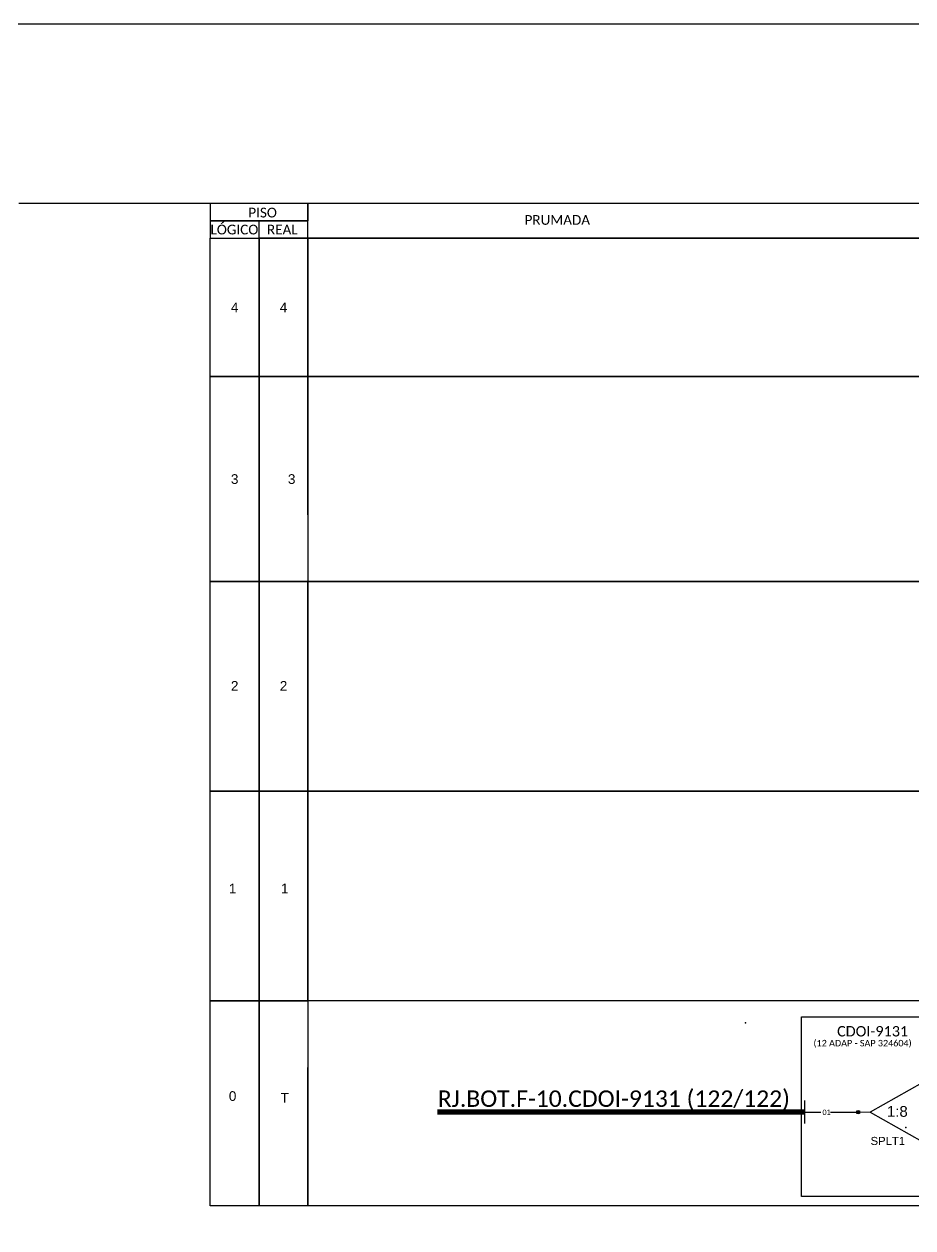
# Model space of a CAD drawing. Header units: metres. Extents: x 0 to 841, y 1 to 595.
# Drawn here: x 481 to 601, y 432.2 to 594.5 of the extents above; entities that cross this region are included whole.
import ezdxf
from ezdxf.enums import TextEntityAlignment as Align

# ---------------------------------------------------------------- set-up
doc = ezdxf.new("R2010")
doc.units = ezdxf.units.M
doc.styles.add('ARIAL', font='arial.ttf')
doc.styles.add('WMF-Calibri0', font='calibri.ttf')

# ---------------------------------------------------------------- blocks, each defined once
blk = doc.blocks.new('SPLITTER_')
blk.add_point((0, 0))
at = {"style": 'ARIAL', "flags": 4}
blk.add_attdef('SPLT', (0, -3.26), '', height=1.5, dxfattribs=at)
blk = doc.blocks.new('A$C415C251F')
at = {"color": 3}
blk.add_point((0, 0), dxfattribs=at)
blk = doc.blocks.new('LEG_CDOIA8_C-SPLT_ESQ')
at = {"color": 3, "extrusion": (0, 0, -1), "xscale": -1, "zscale": -1}
blk.add_blockref('A$C415C251F', (0, 0), dxfattribs=at)
at = {"color": 1, "style": 'WMF-Calibri0', "flags": 4}
blk.add_attdef('CDO', (21.44, -2.61), '', height=2, dxfattribs=at)
blk.add_attdef('MODELO', text='', height=1.5, dxfattribs=at).set_placement((22.54, -4.54), align=Align.CENTER)
at = {"style": 'ARIAL', "flags": 4}
blk.add_attdef('SPLITAGEM', text='', height=1.5, dxfattribs=at).set_placement((18.61, -12.59), align=Align.CENTER)

msp = doc.modelspace()

# ---------------------------------------------------------------- hatches: boundary and pattern name
h = msp.add_hatch(color=3)
h.dxf.hatch_style = 1
edge = h.paths.add_edge_path()
edge.add_arc((593.57, 447.77), 0.233, 0, 360)
h = msp.add_hatch(color=3)
h.dxf.hatch_style = 1
edge = h.paths.add_edge_path()
edge.add_arc((593.57, 447.77), 0.186, 0, 360)

# ---------------------------------------------------------------- linework, layer by layer
for p, q in [((506.16, 565.66), (583.77, 565.66)), ((506.16, 565.66), (686.28, 565.66)), ((506.16, 565.66), (547.17, 565.66)), ((686.28, 565.66), (512.75, 565.66)), ((512.75, 547.01), (512.75, 565.66)), ((512.75, 565.66), (519.34, 565.66)), ((519.34, 547.01), (519.34, 565.66)), ((519.34, 565.66), (519.34, 547.01)), ((553.22, 565.66), (686.28, 565.66)), ((686.28, 547.01), (506.16, 547.01)), ((506.16, 547.01), (686.28, 547.01)), ((519.34, 547.01), (512.75, 547.01)), ((512.75, 547.01), (519.34, 547.01)), ((512.75, 528.36), (512.75, 547.01)), ((519.34, 528.36), (519.34, 547.01)), ((519.34, 547.01), (519.34, 528.36)), ((512.75, 491.07), (512.75, 528.36)), ((686.28, 519.34), (506.16, 519.34)), ((519.34, 519.34), (512.75, 519.34)), ((512.75, 519.34), (519.34, 519.34)), ((519.34, 519.34), (686.28, 519.34)), ((519.34, 491.07), (519.34, 519.34)), ((519.34, 519.34), (519.34, 491.07)), ((686.28, 491.07), (506.16, 491.07)), ((506.16, 491.07), (686.28, 491.07)), ((519.34, 491.07), (512.75, 491.07)), ((512.75, 491.07), (519.34, 491.07)), ((512.75, 462.8), (512.75, 491.07)), ((519.34, 462.8), (519.34, 491.07)), ((519.34, 491.07), (519.34, 462.8)), ((519.34, 462.8), (512.75, 462.8)), ((512.75, 462.8), (519.34, 462.8)), ((512.75, 435.13), (512.75, 462.8)), ((519.34, 462.8), (519.34, 435.13)), ((519.34, 435.13), (519.34, 453.78)), ((686.28, 435.13), (506.16, 435.13)), ((519.34, 435.13), (512.75, 435.13))]:
    msp.add_line(p, q)
at = {"color": 3}
for p, q in [((586.34, 447.77), (588.56, 447.77)), ((589.83, 447.77), (593.75, 447.77))]:
    msp.add_line(p, q, dxfattribs=at)
at = {"color": 7}
msp.add_lwpolyline([(0.35, 0.54), (841.35, 0.54), (841.35, 594.54), (0.35, 594.54)], close=True, dxfattribs=at)
for points in [[(506.16, 570.34), (480.33, 570.34)], [(686.28, 570.34), (506.16, 570.34)], [(519.34, 570.34), (519.34, 568)], [(512.75, 565.66), (512.75, 568)], [(519.34, 547.01), (519.34, 519.34)], [(686.28, 462.8), (512.75, 462.8)]]:
    msp.add_lwpolyline(points)
at = {"color": 0}
for points in [[(506.16, 568), (519.34, 568), (519.34, 570.34), (506.16, 570.34)], [(506.16, 565.66), (519.34, 565.66), (519.34, 568), (506.16, 568)]]:
    msp.add_lwpolyline(points, close=True, dxfattribs=at)
for points in [[(506.16, 565.66), (512.75, 565.66), (512.75, 547.01), (506.16, 547.01)], [(506.16, 547.01), (512.75, 547.01), (512.75, 519.34), (506.16, 519.34)], [(506.16, 519.34), (512.75, 519.34), (512.75, 491.07), (506.16, 491.07)], [(506.16, 491.07), (512.75, 491.07), (512.75, 462.8), (506.16, 462.8)], [(506.16, 462.8), (512.75, 462.8), (512.75, 435.13), (506.16, 435.13)]]:
    msp.add_lwpolyline(points, close=True)
at = {"color": 1}
msp.add_lwpolyline([(585.91, 460.63), (634.08, 460.63), (634.08, 436.42), (585.91, 436.42)], close=True, dxfattribs=at)
for points in [[(602.2, 451.72), (595.18, 447.77), (602.2, 443.82), (602.2, 451.72)], [(586.34, 449.36), (586.34, 446.23)]]:
    msp.add_lwpolyline(points, dxfattribs=at)
at = {"color": 1, "const_width": 0.726}
msp.add_lwpolyline([(586.34, 447.8), (536.79, 447.8)], dxfattribs=at)
at = {"color": 1, "lineweight": 0}
msp.add_lwpolyline([(595.18, 447.77), (593.57, 447.77)], dxfattribs=at)
at = {"color": 3}
for radius in [0.233, 0.186]:
    msp.add_circle((593.57, 447.77), radius, dxfattribs=at)

# ---------------------------------------------------------------- block references
at = {"color": 1}
ref = msp.add_blockref('LEG_CDOIA8_C-SPLT_ESQ', (578.39, 459.82), dxfattribs=dict(at, xscale=0.6998400000001591, yscale=0.6998400000001591, zscale=0.6998400000001591))
ref.add_attrib('CDO', 'CDOI-9131', (590.73, 457.99), dxfattribs={"color": 1, "height": 1.4, "style": 'WMF-Calibri0'})
ref.add_attrib('MODELO', '(12 ADAP - SAP 324604)', dxfattribs={"color": 1, "height": 0.8748, "style": 'WMF-Calibri0'}).set_placement((594.17, 456.65), align=Align.CENTER)
ref = msp.add_blockref('SPLITTER_', (599.99, 445.72), dxfattribs=dict(xscale=-0.7257600000001649, yscale=0.7257600000001649, zscale=0.72576))
ref.add_attrib('SPLT', 'SPLT1', (595.25, 443.35), dxfattribs={"height": 1.089, "style": 'ARIAL'})

# ---------------------------------------------------------------- texts
at = {"color": 0, "style": 'WMF-Calibri0'}
for s, p in [('     PISO', (508.98, 568.46)), ('PRUMADA', (548.56, 567.47)), ('  LÓGICO', (505.26, 566.17)), ('    REAL', (511.96, 566.17))]:
    msp.add_text(s, height=1.31, dxfattribs=at).set_placement(p)
at = {"color": 1, "style": 'WMF-Calibri0'}
msp.add_text('RJ.BOT.F-10.CDOI-9131 (122/122)', height=2.2178, dxfattribs=at).set_placement((560.61, 449.6, 4.62), align=Align.MIDDLE_CENTER)
at = {"color": 1, "style": 'ARIAL'}
msp.add_text('1:8', height=1.452, dxfattribs=at).set_placement((597.45, 447.15))
at = {"style": 'ARIAL'}
msp.add_text('01', height=0.726, dxfattribs=at).set_placement((589.32, 447.76), align=Align.MIDDLE_CENTER)
at = {"style": 'ARIAL', "flags": 12}
for tag, text, p in [('4', 'XX', (509.45, 556.33)), ('4', 'XX', (516.04, 556.33)), ('3', 'XX', (509.45, 533.17)), ('3', 'XX', (517.14, 533.17)), ('2', 'XX', (509.45, 505.27)), ('2', 'PL', (516.04, 505.27)), ('1', 'XX', (509.17, 477.94)), ('1', 'XX', (516.2, 477.95)), ('0', 'XX', (509.17, 449.95)), ('T', 'XX', (516.2, 449.72))]:
    msp.add_attdef(tag, text=text, height=1.31, dxfattribs=at).set_placement(p, align=Align.MIDDLE_CENTER)

doc.saveas('drawing.dxf')
